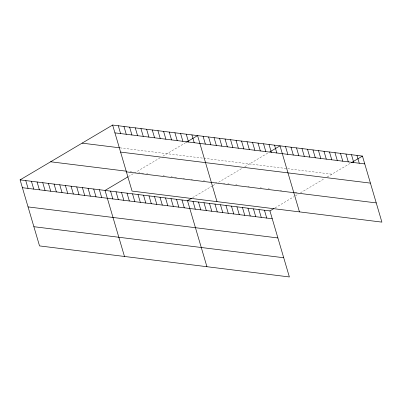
<?xml version="1.0" encoding="UTF-8"?>
<svg xmlns="http://www.w3.org/2000/svg" width="402" height="402" viewBox="0 0 402 402"><rect width="100%" height="100%" fill="white"/><g stroke="black" fill="none" stroke-linecap="round" stroke-linejoin="round"><path stroke-width="0.3" stroke-dasharray="2.01 1.51" d="M128.454 176.558L133.544 173.543M160.222 157.735L135.58 172.337L134.444 172.197M162.845 156.182L185.87 142.539M192.578 197.658L212.427 185.895M212.934 185.593L215.99 183.784M218.547 182.267L242.667 167.976M244.768 166.735L268.315 152.78M275.023 207.899L293.857 196.744M295.38 195.839L298.435 194.03M300.47 192.824L324.59 178.533M327.213 176.975L350.76 163.026M120.037 147.856L331.931 174.182M129.916 171.634L131.615 171.845M138.63 172.714L139.856 172.865M141.685 173.096L144.127 173.398M146.569 173.704L147.795 173.855M163.061 175.749L164.282 175.9M171.001 176.739L172.222 176.89M174.664 177.192L176.498 177.418M183.217 178.257L184.438 178.408M191.151 179.242L192.377 179.392M203.367 180.759L204.588 180.91M215.583 182.277L216.804 182.428M223.522 183.262L224.743 183.412M227.798 183.794L229.019 183.945M235.733 184.779L236.959 184.93M247.949 186.297L249.17 186.448M260.164 187.814L261.385 187.965M268.104 188.799L269.325 188.955M280.32 190.317L281.541 190.473M294.973 192.141L297.415 192.442"/><path stroke-width="0.6" d="M20.1 179.875L269.938 210.914L289.37 276.953L39.537 245.913L20.1 179.875L112.63 125.047L362.463 156.087L381.9 222.125L132.062 191.086L112.63 125.047M127.947 176.86L105.043 190.427L124.479 256.466M186.377 142.238L197.573 135.6L217.01 201.638M191.563 198.261L187.493 200.673L206.924 266.712M269.842 151.876L280.018 145.846L299.455 211.879M269.938 210.914L274.008 208.502M351.268 162.725L362.463 156.087M114.932 132.871L364.77 163.915M82.093 143.142L119.469 147.785M120.585 152.082L370.423 183.121M50.632 161.78L126.519 171.212M126.409 171.875L376.247 202.915M22.401 187.699L272.239 218.743M28.055 206.909L277.893 237.954M33.884 226.703L283.717 257.742M356.966 155.403L359.272 163.232M351.474 154.725L353.775 162.549M345.976 154.041L348.278 161.865M340.479 153.358L342.78 161.182M334.982 152.675L337.288 160.498M329.484 151.991L331.791 159.815M323.992 151.308L326.293 159.132M318.495 150.624L320.796 158.448M312.997 149.941L315.299 157.765M307.5 149.258L309.801 157.087M302.002 148.574L304.309 156.403M296.51 147.891L298.812 155.72M291.013 147.212L293.314 155.036M285.515 146.529L287.817 154.353M274.521 145.162L276.827 152.986M269.023 144.479L271.33 152.303M263.531 143.795L265.833 151.619M258.034 143.112L260.335 150.936M252.536 142.429L254.838 150.258M247.039 141.745L249.346 149.574M264.441 210.236L266.742 218.06M241.542 141.062L243.848 148.891M258.943 209.553L261.245 217.376M236.049 140.383L238.351 148.207M253.446 208.869L255.752 216.693M230.552 139.7L232.853 147.524M247.949 208.186L250.255 216.01M225.055 139.017L227.356 146.841M242.456 207.502L244.758 215.326M219.557 138.333L221.859 146.157M236.959 206.819L239.26 214.643M214.06 137.65L216.366 145.474M231.462 206.136L233.763 213.959M208.568 136.966L210.869 144.79M225.964 205.452L228.271 213.281M203.07 136.283L205.372 144.107M220.467 204.769L222.773 212.598M214.975 204.085L217.276 211.914M191.91 134.896L194.211 142.72M209.477 203.407L211.779 211.231M186.247 134.193L188.548 142.017M203.98 202.724L206.281 210.547M180.583 133.489L182.885 141.313M198.482 202.04L200.784 209.864M174.92 132.786L177.222 140.61M192.985 201.357L195.292 209.181M169.257 132.082L171.559 139.906M163.594 131.379L165.895 139.203M181.995 199.99L184.297 207.814M157.931 130.675L160.237 138.499M176.498 199.307L178.8 207.13M152.268 129.972L154.574 137.796M171.001 198.623L173.302 206.452M146.604 129.268L148.911 137.092M165.503 197.94L167.81 205.769M140.941 128.565L143.248 136.389M160.006 197.256L162.313 205.085M135.278 127.861L137.584 135.685M154.514 196.578L156.815 204.402M129.615 127.158L131.921 134.982M149.016 195.895L151.318 203.719M123.952 126.454L126.258 134.278M143.519 195.211L145.82 203.035M118.294 125.751L120.595 133.575M138.022 194.528L140.328 202.352M132.524 193.844L134.831 201.668M127.032 193.161L129.333 200.985M121.535 192.478L123.836 200.302M116.037 191.794L118.339 199.623M110.54 191.111L112.841 198.94M99.379 189.724L101.686 197.553M93.716 189.02L96.023 196.849M88.053 188.317L90.36 196.146M82.395 187.613L84.696 195.442M76.732 186.91L79.033 194.739M71.069 186.206L73.37 194.035M65.405 185.503L67.707 193.332M59.742 184.799L62.044 192.628M54.079 184.096L56.38 191.925M48.416 183.392L50.717 191.216M42.753 182.689L45.054 190.513M37.09 181.985L39.391 189.809M31.426 181.282L33.728 189.106M25.763 180.578L28.065 188.402"/></g></svg>
